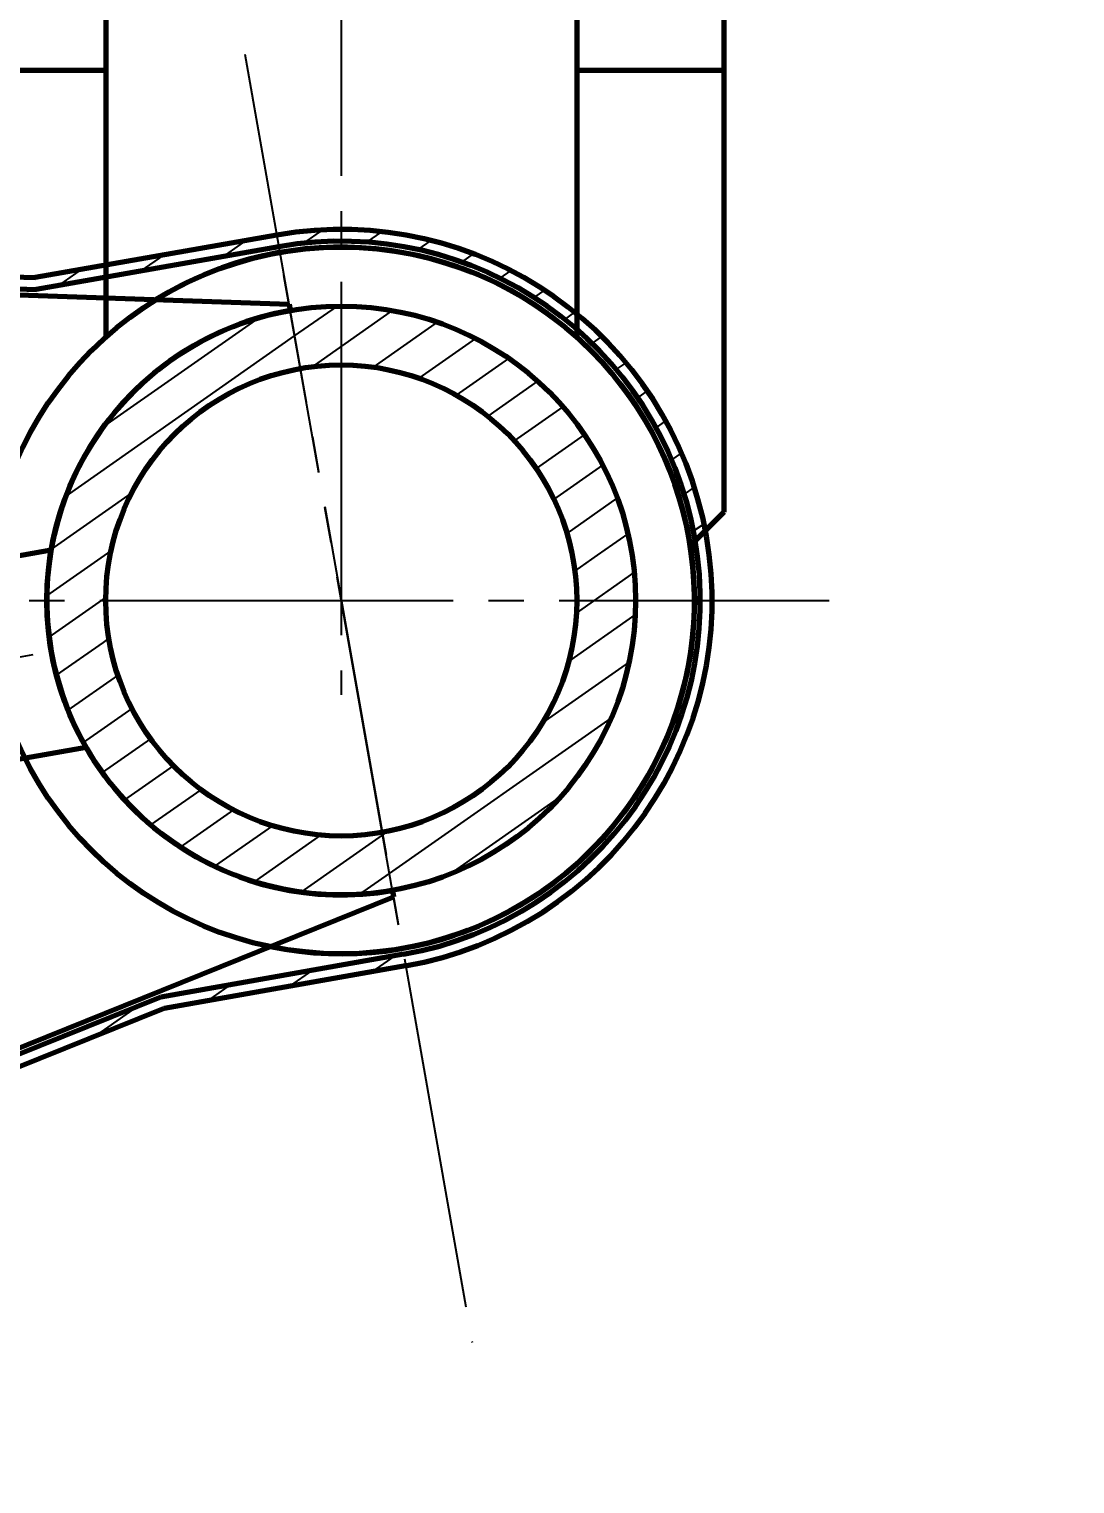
# Model space of a CAD drawing. Header units: millimetres. Extents: x -14850 to 14850, y -10500 to 10500.
# Drawn here: x -8411.1 to -8322.3, y 3840.2 to 3963.7 of the extents above; entities that cross this region are included whole.
import ezdxf

# ---------------------------------------------------------------- set-up
doc = ezdxf.new("R2010")
doc.units = ezdxf.units.MM
doc.linetypes.add('EB_DASHDOT', pattern=[39, 30, -3, 3, -3])
for name, color, linetype, lineweight in [('CAXA0', 7, 'Continuous', 70), ('CAXA1', 1, 'EB_DASHDOT', 25), ('CAXA3', 7, 'Continuous', 25), ('CAXA4', 3, 'Continuous', 25), ('CAXA5', 4, 'Continuous', 25)]:
    doc.layers.add(name, color=color, linetype=linetype, lineweight=lineweight)
doc.styles.add('标准', font='', dxfattribs={"width": 0.667})
doc.styles.get('标准').set_extended_font_data('NSimSun')
doc.dimstyles.new('标准', dxfattribs={"dimscale": 50, "dimtxt": 3.5, "dimasz": 3, "dimexe": 2, "dimexo": 0, "dimtad": 1, "dimdec": 1, "dimzin": 12, "dimdsep": 46, "dimtxsty": '标准', "dimcen": 0, "dimdle": 4, "dimaunit": 1, "dimazin": 2, "dimtfac": 1, "dimtdec": 3, "dimtmove": 0, "dimatfit": 3, "dimfxl": 0, "dimtolj": 1, "dimtzin": 0, "dimarcsym": 0})

# ---------------------------------------------------------------- blocks, each defined once
blk = doc.blocks.new('CAXBLOCK147')
at = {"layer": 'CAXA0', "color": 0, "linetype": 'Continuous', "lineweight": 25}
for p, q in [((-8388.57, 3937.63), (-8384.93, 3940.17)), ((-8387.06, 3935.02), (-8380.25, 3939.79)), ((-8404.78, 3929.94), (-8391.58, 3939.18)), ((-8381.88, 3934.99), (-8376.43, 3938.8)), ((-8407.98, 3924.03), (-8388.57, 3937.63)), ((-8377.99, 3934.05), (-8373.18, 3937.41)), ((-8374.81, 3932.61), (-8370.37, 3935.72)), ((-8372.14, 3930.82), (-8367.91, 3933.78)), ((-8369.9, 3928.73), (-8365.77, 3931.61)), ((-8368.03, 3926.37), (-8363.94, 3929.24)), ((-8366.54, 3923.75), (-8362.4, 3926.65)), ((-8409.23, 3919.5), (-8402.42, 3924.27)), ((-8365.43, 3920.87), (-8361.16, 3923.86)), ((-8362.85, 3919.01), (-8360.25, 3920.83)), ((-8409.6, 3915.57), (-8404.16, 3919.39)), ((-8364.76, 3917.67), (-8362.85, 3919.01)), ((-8364.63, 3914.1), (-8359.72, 3917.54)), ((-8409.41, 3912.05), (-8404.6, 3915.41)), ((-8365.29, 3909.98), (-8359.64, 3913.94)), ((-8408.79, 3908.82), (-8404.8, 3911.61)), ((-8404.8, 3911.61), (-8404.34, 3911.93)), ((-8367.54, 3904.74), (-8360.17, 3909.9)), ((-8407.8, 3905.85), (-8403.57, 3908.81)), ((-8406.5, 3903.1), (-8402.37, 3905.99)), ((-8380.52, 3891.99), (-8361.69, 3905.17)), ((-8404.89, 3900.56), (-8400.79, 3903.43)), ((-8402.99, 3898.23), (-8398.85, 3901.13)), ((-8400.78, 3896.11), (-8396.51, 3899.1)), ((-8375.34, 3891.95), (-8365.95, 3898.53)), ((-8398.25, 3894.22), (-8393.74, 3897.38)), ((-8395.34, 3892.6), (-8390.43, 3896.04)), ((-8391.98, 3891.29), (-8386.33, 3895.25)), ((-8388.01, 3890.41), (-8381.09, 3895.25)), ((-8381.09, 3895.25), (-8380.63, 3895.57)), ((-8383.04, 3890.22), (-8380.52, 3891.99))]:
    blk.add_line(p, q, dxfattribs=at)
blk = doc.blocks.new('CAXBLOCK148', base_point=(-8384.61, 3915.17))
at = {"layer": 'CAXA0'}
for p, q in [((-8390.08, 3946.19), (-8410.59, 3942.58)), ((-8470.72, 3944.63), (-8410.59, 3942.58)), ((-8389.9, 3945.21), (-8410.52, 3941.57)), ((-8470.75, 3943.64), (-8410.52, 3941.57)), ((-8379.31, 3885.14), (-8399.93, 3881.5)), ((-8379.14, 3884.15), (-8399.65, 3880.53)), ((-8399.93, 3881.5), (-8455.82, 3858.96)), ((-8399.65, 3880.53), (-8455.45, 3858.04))]:
    blk.add_line(p, q, dxfattribs=at)
at = {"layer": 'CAXA0', "linetype": 'Continuous', "lineweight": 70}
for p, q in [((-8470.75, 3943.64), (-8470.72, 3944.63)), ((-8455.82, 3858.96), (-8455.45, 3858.04))]:
    blk.add_line(p, q, dxfattribs=at)
at = {"layer": 'CAXA0'}
for radius in [31.5, 30.5]:
    blk.add_arc((-8384.61, 3915.17), radius, 280, 100, dxfattribs=at)
at = {"layer": 'CAXA1', "linetype": 'EB_DASHDOT', "lineweight": 25}
blk.add_line((-8447.02, 3870.55), (-8439.84, 3852.74), dxfattribs=at)
blk = doc.blocks.new('CAXBLOCK149')
at = {"layer": 'CAXA0', "color": 0, "linetype": 'Continuous', "lineweight": 25}
for p, q in [((-8394.62, 3944.38), (-8392.68, 3945.74)), ((-8387.77, 3945.51), (-8386.16, 3946.63)), ((-8382.42, 3945.59), (-8381.15, 3946.48)), ((-8378.08, 3944.97), (-8376.98, 3945.74)), ((-8468.99, 3943.58), (-8467.63, 3944.53)), ((-8464, 3943.4), (-8462.64, 3944.36)), ((-8401.61, 3943.15), (-8399.67, 3944.5)), ((-8374.37, 3943.9), (-8373.37, 3944.6)), ((-8459.02, 3943.23), (-8458.24, 3943.78)), ((-8458.24, 3943.78), (-8457.65, 3944.19)), ((-8454.03, 3943.06), (-8452.67, 3944.02)), ((-8449.04, 3942.89), (-8447.68, 3943.85)), ((-8444.06, 3942.72), (-8442.69, 3943.68)), ((-8439.07, 3942.55), (-8437.71, 3943.51)), ((-8434.08, 3942.38), (-8432.72, 3943.33)), ((-8429.1, 3942.21), (-8427.73, 3943.16)), ((-8424.11, 3942.04), (-8422.75, 3942.99)), ((-8408.6, 3941.91), (-8406.66, 3943.27)), ((-8371.11, 3942.53), (-8370.18, 3943.18)), ((-8419.12, 3941.87), (-8417.76, 3942.82)), ((-8414.14, 3941.7), (-8412.77, 3942.65)), ((-8368.21, 3940.89), (-8367.33, 3941.51)), ((-8365.62, 3939.04), (-8364.77, 3939.64)), ((-8363.31, 3937), (-8362.47, 3937.59)), ((-8361.25, 3934.78), (-8360.42, 3935.36)), ((-8359.43, 3932.39), (-8358.61, 3932.97)), ((-8357.86, 3929.83), (-8357.03, 3930.41)), ((-8356.53, 3927.1), (-8355.7, 3927.68)), ((-8355.47, 3924.18), (-8354.61, 3924.78)), ((-8354.68, 3921.07), (-8353.79, 3921.69)), ((-8381.97, 3883.65), (-8380.03, 3885.01)), ((-8388.96, 3882.42), (-8387.02, 3883.78)), ((-8395.95, 3881.19), (-8394.01, 3882.54)), ((-8405.45, 3878.2), (-8401.82, 3880.74)), ((-8417.78, 3873.22), (-8414.15, 3875.77)), ((-8430.11, 3868.25), (-8426.48, 3870.79)), ((-8442.44, 3863.28), (-8438.81, 3865.82))]:
    blk.add_line(p, q, dxfattribs=at)
blk = doc.blocks.new('CAXBLOCK127', base_point=(-8384.61, 3915.17))
at = {"layer": 'CAXA0', "linetype": 'Continuous', "lineweight": 70}
for p, q in [((-8470.77, 3943.14), (-8389.04, 3940.34)), ((-8389.04, 3940.34), (-8388.95, 3939.79)), ((-8456.01, 3859.43), (-8380.17, 3890.01)), ((-8380.26, 3890.55), (-8380.17, 3890.01))]:
    blk.add_line(p, q, dxfattribs=at)
at = {"layer": 'CAXA0'}
for radius in [25, 20]:
    blk.add_circle((-8384.61, 3915.17), radius, dxfattribs=at)
blk.add_arc((-8384.61, 3915.17), 30, 258.4021, 121.5979, dxfattribs=at)
at = {"layer": 'CAXA0', "linetype": 'Continuous', "lineweight": 70}
blk.add_arc((-8384.61, 3915.17), 25, 100, 280, dxfattribs=at)
at = {"layer": 'CAXA1', "linetype": 'EB_DASHDOT', "lineweight": 25}
for p, q in [((-8392.79, 3961.56), (-8373.49, 3852.16)), ((-8379.74, 3887.6), (-8389.47, 3942.75))]:
    blk.add_line(p, q, dxfattribs=at)
at = {"layer": 'CAXA0'}
blk.add_blockref('CAXBLOCK148', (-8384.61, 3915.17), dxfattribs=at)
at = {"layer": 'CAXA5'}
for name in ['CAXBLOCK149', 'CAXBLOCK147']:
    blk.add_blockref(name, (0, 0), dxfattribs=at)
blk = doc.blocks.new('CAXBLOCK150', base_point=(-8409.23, 3910.83))
at = {"layer": 'CAXA0'}
for p, q in [((-8438.77, 3918.49), (-8431.39, 3919.79)), ((-8426.99, 3894.83), (-8431.39, 3919.79)), ((-8434.37, 3893.53), (-8438.77, 3918.49)), ((-8425.49, 3916.59), (-8409.24, 3919.46)), ((-8438.48, 3916.84), (-8442.92, 3916.06)), ((-8439.1, 3894.4), (-8442.92, 3916.06)), ((-8425.7, 3916.31), (-8430.62, 3915.44)), ((-8422.83, 3900.06), (-8425.7, 3916.31)), ((-8422.54, 3899.85), (-8425.49, 3916.59)), ((-8417.91, 3916.92), (-8414.6, 3914.6)), ((-8442.05, 3911.14), (-8443.03, 3910.96)), ((-8440.95, 3899.15), (-8443.03, 3910.96)), ((-8442.86, 3909.98), (-8446.8, 3909.28)), ((-8446.1, 3905.35), (-8446.8, 3909.28)), ((-8445.61, 3905.43), (-8446.1, 3905.35)), ((-8445.26, 3903.46), (-8445.61, 3905.43)), ((-8445.26, 3903.46), (-8445.76, 3903.38)), ((-8445.06, 3899.44), (-8445.76, 3903.38)), ((-8422.54, 3899.85), (-8406.28, 3902.72)), ((-8441.12, 3900.13), (-8445.06, 3899.44)), ((-8422.83, 3900.06), (-8427.75, 3899.19)), ((-8422.54, 3899.85), (-8422.83, 3900.06)), ((-8439.96, 3899.32), (-8440.95, 3899.15)), ((-8434.66, 3895.18), (-8439.1, 3894.4)), ((-8434.37, 3893.53), (-8426.99, 3894.83))]:
    blk.add_line(p, q, dxfattribs=at)
at = {"layer": 'CAXA1', "linetype": 'EB_DASHDOT', "lineweight": 25}
blk.add_line((-8410.81, 3910.55), (-8446.78, 3904.21), dxfattribs=at)
at = {"layer": 'CAXA3'}
for p, q in [((-8430.53, 3914.94), (-8425.61, 3915.81)), ((-8427.84, 3899.68), (-8422.92, 3900.55))]:
    blk.add_line(p, q, dxfattribs=at)
blk = doc.blocks.new('*D869')
at = {"layer": 'CAXA4', "linetype": 'Continuous', "lineweight": 25}
for points in [[(-11382.38, 8429.33), (-11232.38, 8448.08), (-11232.38, 8410.58)], [(657.62, 8429.33), (507.62, 8448.08), (507.62, 8410.58)]]:
    blk.add_hatch(color=0, dxfattribs=at).paths.add_polyline_path(points, flags=0)
at = {"layer": 'CAXA4', "color": 0, "linetype": 'Continuous', "lineweight": 25}
for p, q in [((-11382.38, 3016.67), (-11382.38, 8529.33)), ((657.62, 3326.67), (657.62, 8529.33)), ((657.62, 8429.33), (-11382.38, 8429.33))]:
    blk.add_line(p, q, dxfattribs=at)
at = {"layer": 'CAXA4', "color": 0, "linetype": 'Continuous', "lineweight": 25, "insert": (-5597.27, 8700.33), "char_height": 175, "attachment_point": 1, "style": '标准'}
blk.add_mtext('\\fNSimSun|b0|i0|p34;12040', dxfattribs=at)

msp = doc.modelspace()

# ---------------------------------------------------------------- linework, layer by layer
at = {"layer": 'CAXA0'}
for p, q in [((-8404.61, 3992.17), (-8404.61, 3937.53)), ((-8364.61, 3992.17), (-8364.61, 3937.53)), ((-8352.11, 3972.17), (-8352.11, 3922.67)), ((-8404.61, 3960.17), (-8417.11, 3960.17)), ((-8352.11, 3960.17), (-8364.61, 3960.17)), ((-8352.11, 3922.67), (-8354.97, 3919.81))]:
    msp.add_line(p, q, dxfattribs=at)
msp.add_circle((-8384.61, 3915.17), 30, dxfattribs=at)
msp.add_circle((-8384.61, 3915.17), 30, dxfattribs=at)
at = {"layer": 'CAXA1', "linetype": 'EB_DASHDOT', "lineweight": 25}
for p, q in [((-8384.61, 4020.22), (-8384.61, 3907.15)), ((-8756.11, 3915.17), (-8343.17, 3915.17))]:
    msp.add_line(p, q, dxfattribs=at)

# ---------------------------------------------------------------- block references
at = {"layer": 'CAXA0'}
for name, p in [('CAXBLOCK127', (-8384.61, 3915.17)), ('CAXBLOCK150', (-8409.23, 3910.83))]:
    msp.add_blockref(name, p, dxfattribs=at)

# ---------------------------------------------------------------- dimensions: what is measured, and where the dimension line sits
at = {"layer": 'CAXA4'}
dim = msp.add_linear_dim(base=(-5362.38, 8429.33), p1=(657.62, 3326.67), p2=(-11382.38, 3016.67), text='\\fNSimSun;12040', dimstyle='标准', dxfattribs=at)
dim.commit()
dim.dimension.update_dxf_attribs({"geometry": '*D869', "text_midpoint": (-5362.38, 8580.46)})

doc.saveas('drawing.dxf')
